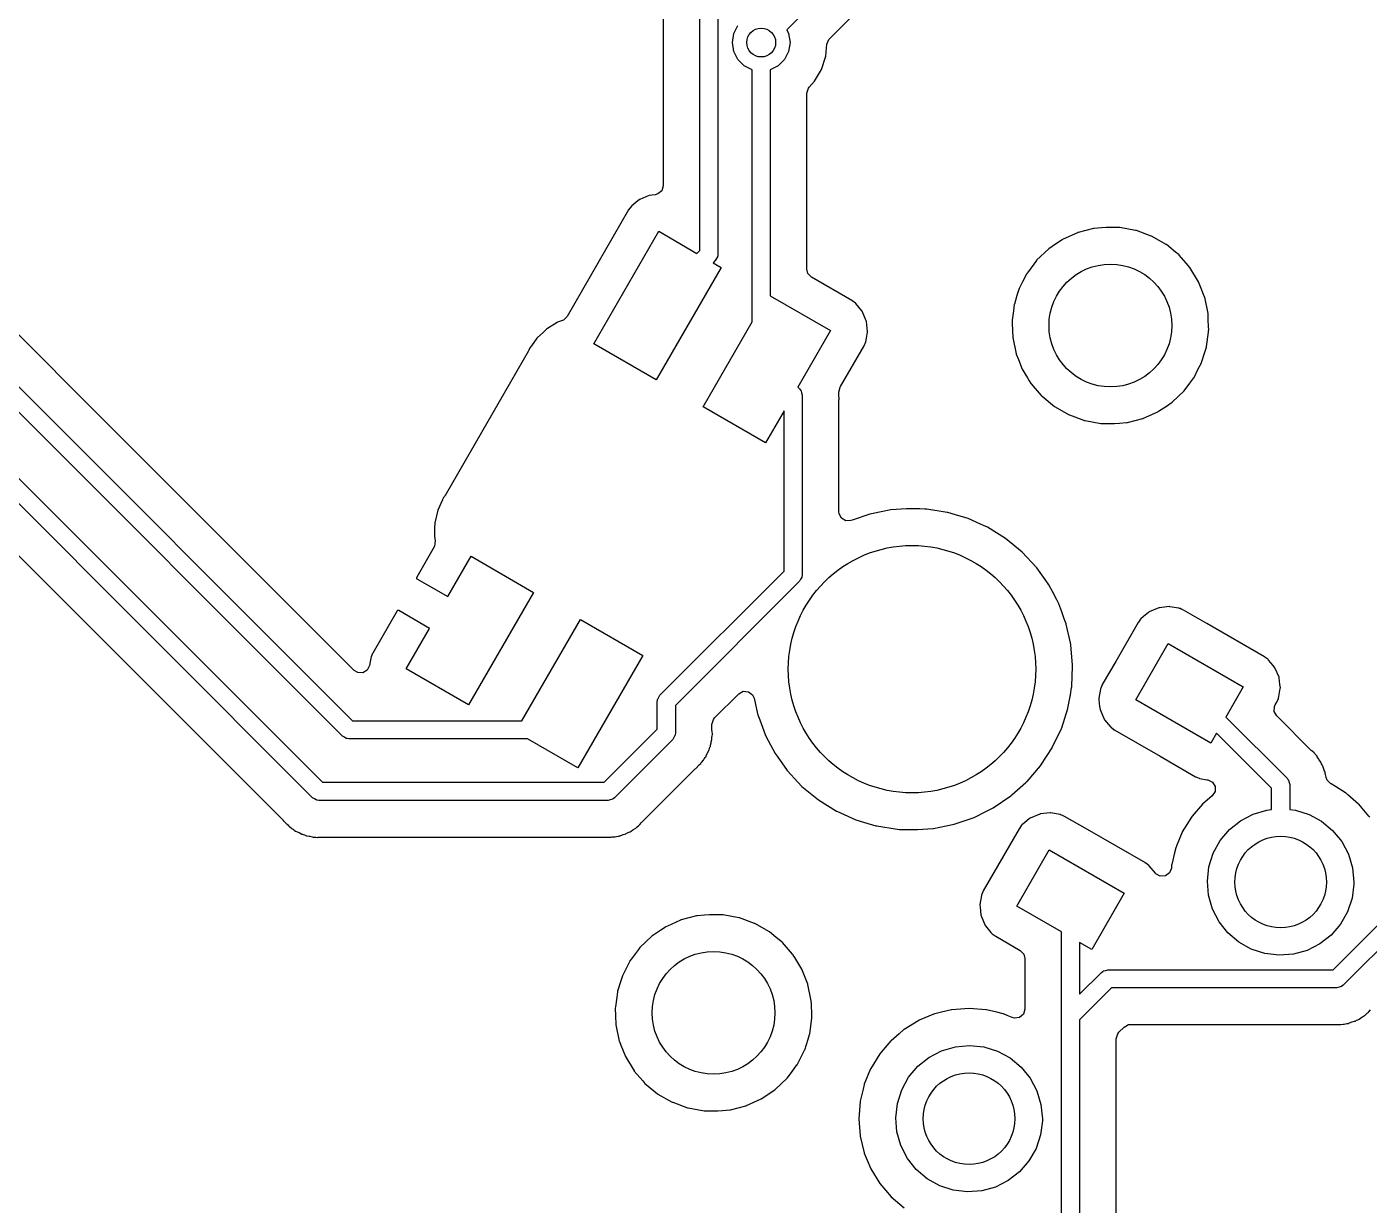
# Model space of a CAD drawing. Extents: x 189 to 319, y -167 to -61.
# Drawn here: x 253.98 to 272.59, y -115.81 to -99.48 of the extents above; entities that cross this region are included whole.
import ezdxf

# ---------------------------------------------------------------- set-up
doc = ezdxf.new("R2010")
doc.units = 0
doc.layers.add('BLACK', color=7, linetype='CONTINUOUS')

msp = doc.modelspace()

# ---------------------------------------------------------------- linework, layer by layer
at = {"layer": 'BLACK', "linetype": 'CONTINUOUS'}
for p, q in [((272.454, -91.5781), (264.513, -99.5184)), ((265.107, -99.6438), (270.292, -94.4589)), ((262.802, -99.0869), (262.802, -101.68)), ((263.31, -102.575), (263.31, -99.0511)), ((263.56, -99.1029), (263.56, -102.627)), ((263.78, -99.5714), (263.836, -99.4599)), ((264.513, -99.5184), (264.54, -99.5714)), ((263.76, -99.695), (263.78, -99.5714)), ((263.78, -99.8186), (263.76, -99.695)), ((264.54, -99.5714), (264.56, -99.695)), ((264.56, -99.695), (264.54, -99.8186)), ((265.059, -99.8304), (265.071, -99.7197)), ((265.071, -99.7197), (265.098, -99.654)), ((265.098, -99.654), (265.107, -99.6438)), ((263.836, -99.9301), (263.78, -99.8186)), ((264.54, -99.8186), (264.484, -99.9301)), ((264.995, -100.067), (265.054, -99.8849)), ((265.054, -99.8849), (265.059, -99.8304)), ((263.925, -100.019), (263.836, -99.9301)), ((264.035, -100.075), (263.925, -100.019)), ((264.035, -103.566), (264.035, -100.075)), ((264.395, -100.019), (264.285, -100.075)), ((264.285, -100.075), (264.285, -103.204)), ((264.484, -99.9301), (264.395, -100.019)), ((264.899, -100.232), (264.995, -100.067)), ((264.826, -100.313), (264.899, -100.232)), ((264.793, -100.398), (264.814, -100.329)), ((264.793, -102.838), (264.793, -100.398)), ((264.814, -100.329), (264.826, -100.313)), ((255.184, -105.063), (251.716, -101.595)), ((262.782, -101.748), (262.728, -101.794)), ((262.802, -101.68), (262.782, -101.748)), ((251.3, -101.899), (258.497, -109.095)), ((262.422, -101.914), (262.366, -101.96)), ((262.472, -101.872), (262.422, -101.914)), ((262.48, -101.869), (262.472, -101.872)), ((262.56, -101.835), (262.48, -101.869)), ((262.48, -101.869), (262.48, -101.869)), ((262.606, -101.815), (262.56, -101.835)), ((262.645, -101.811), (262.606, -101.815)), ((262.691, -101.805), (262.645, -101.811)), ((262.728, -101.794), (262.691, -101.805)), ((258.357, -109.308), (251.16, -102.112)), ((262.323, -102.015), (261.47, -103.492)), ((262.36, -101.965), (262.323, -102.015)), ((262.366, -101.96), (262.36, -101.965)), ((262.366, -101.96), (262.366, -101.96)), ((261.839, -103.87), (262.739, -102.311)), ((262.739, -102.311), (263.269, -102.617)), ((268.765, -102.273), (268.552, -102.329)), ((268.77, -102.272), (268.765, -102.273)), ((268.765, -102.273), (268.765, -102.273)), ((268.775, -102.272), (268.77, -102.272)), ((268.875, -102.263), (268.775, -102.272)), ((268.775, -102.272), (268.775, -102.272)), ((268.942, -102.257), (268.875, -102.263)), ((269.104, -102.257), (268.942, -102.257)), ((269.106, -102.258), (269.104, -102.257)), ((269.111, -102.258), (269.106, -102.258)), ((269.106, -102.258), (269.106, -102.258)), ((269.128, -102.259), (269.111, -102.258)), ((269.132, -102.259), (269.128, -102.259)), ((269.35, -102.299), (269.132, -102.259)), ((269.132, -102.259), (269.132, -102.259)), ((269.355, -102.3), (269.35, -102.299)), ((269.35, -102.299), (269.35, -102.299)), ((269.36, -102.301), (269.355, -102.3)), ((269.567, -102.377), (269.36, -102.301)), ((269.36, -102.301), (269.36, -102.301)), ((268.24, -102.49), (268.145, -102.554)), ((268.332, -102.428), (268.24, -102.49)), ((268.336, -102.425), (268.332, -102.428)), ((268.332, -102.428), (268.332, -102.428)), ((268.345, -102.421), (268.336, -102.425)), ((268.542, -102.332), (268.345, -102.421)), ((268.547, -102.33), (268.542, -102.332)), ((268.542, -102.332), (268.542, -102.332)), ((268.552, -102.329), (268.547, -102.33)), ((268.552, -102.329), (268.552, -102.329)), ((269.572, -102.378), (269.567, -102.377)), ((269.567, -102.377), (269.567, -102.377)), ((269.773, -102.492), (269.572, -102.378)), ((269.777, -102.496), (269.773, -102.492)), ((269.902, -102.599), (269.777, -102.496)), ((269.777, -102.496), (269.777, -102.496)), ((263.269, -102.617), (263.31, -102.575)), ((263.539, -102.689), (263.524, -102.716)), ((263.555, -102.663), (263.539, -102.689)), ((263.556, -102.656), (263.555, -102.663)), ((263.558, -102.654), (263.556, -102.656)), ((263.56, -102.627), (263.557, -102.649)), ((263.557, -102.649), (263.558, -102.654)), ((268.145, -102.554), (267.978, -102.713)), ((269.951, -102.639), (269.902, -102.599)), ((269.955, -102.643), (269.951, -102.639)), ((270.048, -102.751), (269.955, -102.643)), ((269.955, -102.643), (269.955, -102.643)), ((250.913, -102.782), (258.08, -109.948)), ((263.605, -102.811), (262.705, -104.37)), ((263.524, -102.716), (263.493, -102.747)), ((263.493, -102.747), (263.605, -102.811)), ((264.808, -102.895), (264.793, -102.838)), ((267.863, -102.867), (267.84, -102.898)), ((267.975, -102.717), (267.863, -102.867)), ((267.978, -102.713), (267.975, -102.717)), ((270.102, -102.813), (270.048, -102.751)), ((270.222, -103.01), (270.102, -102.813)), ((257.94, -110.161), (250.773, -102.995)), ((264.856, -102.947), (264.808, -102.895)), ((265.416, -103.27), (264.856, -102.947)), ((267.783, -103.01), (267.736, -103.104)), ((267.838, -102.903), (267.783, -103.01)), ((267.84, -102.898), (267.838, -102.903)), ((270.259, -103.104), (270.222, -103.01)), ((264.285, -103.204), (265.12, -103.686)), ((267.705, -103.202), (267.669, -103.319)), ((267.736, -103.104), (267.705, -103.202)), ((270.301, -103.209), (270.259, -103.104)), ((270.307, -103.225), (270.301, -103.209)), ((270.354, -103.451), (270.307, -103.225)), ((265.467, -103.307), (265.416, -103.27)), ((265.472, -103.313), (265.467, -103.307)), ((265.554, -103.413), (265.472, -103.313)), ((265.472, -103.313), (265.472, -103.313)), ((265.559, -103.42), (265.554, -103.413)), ((265.554, -103.413), (265.554, -103.413)), ((265.616, -103.553), (265.559, -103.42)), ((267.656, -103.413), (267.638, -103.545)), ((267.668, -103.324), (267.656, -103.413)), ((267.669, -103.319), (267.668, -103.324)), ((267.669, -103.319), (267.669, -103.319)), ((250.6, -103.54), (257.524, -110.465)), ((261.332, -103.576), (261.199, -103.658)), ((261.337, -103.572), (261.332, -103.576)), ((261.332, -103.576), (261.332, -103.576)), ((261.406, -103.547), (261.337, -103.572)), ((261.419, -103.541), (261.406, -103.547)), ((261.47, -103.492), (261.419, -103.541)), ((263.354, -104.745), (264.035, -103.566)), ((265.617, -103.553), (265.616, -103.553)), ((265.618, -103.562), (265.617, -103.553)), ((265.629, -103.653), (265.618, -103.562)), ((265.618, -103.562), (265.618, -103.562)), ((267.638, -103.545), (267.637, -103.553)), ((267.637, -103.553), (267.637, -103.558)), ((267.637, -103.558), (267.639, -103.589)), ((267.637, -103.558), (267.637, -103.558)), ((267.639, -103.589), (267.646, -103.783)), ((270.357, -103.537), (270.354, -103.451)), ((270.361, -103.63), (270.357, -103.537)), ((261.051, -103.794), (260.976, -103.898)), ((261.054, -103.789), (261.051, -103.794)), ((261.051, -103.794), (261.051, -103.794)), ((261.142, -103.707), (261.054, -103.789)), ((261.18, -103.671), (261.142, -103.707)), ((261.181, -103.671), (261.18, -103.671)), ((261.185, -103.667), (261.181, -103.671)), ((261.199, -103.658), (261.185, -103.667)), ((265.12, -103.686), (264.668, -104.47)), ((265.61, -103.842), (265.618, -103.794)), ((265.618, -103.794), (265.633, -103.707)), ((265.634, -103.698), (265.629, -103.653)), ((265.633, -103.707), (265.634, -103.698)), ((265.633, -103.707), (265.633, -103.707)), ((267.646, -103.783), (267.693, -104.009)), ((270.332, -103.91), (270.359, -103.707)), ((270.359, -103.707), (270.362, -103.686)), ((270.363, -103.681), (270.361, -103.63)), ((270.362, -103.686), (270.363, -103.681)), ((270.362, -103.686), (270.362, -103.686)), ((260.931, -103.976), (259.792, -105.95)), ((260.939, -103.96), (260.931, -103.976)), ((260.95, -103.934), (260.939, -103.96)), ((260.956, -103.923), (260.95, -103.934)), ((260.959, -103.92), (260.956, -103.923)), ((260.971, -103.905), (260.959, -103.92)), ((260.976, -103.898), (260.971, -103.905)), ((262.705, -104.37), (261.839, -103.87)), ((265.259, -104.463), (265.585, -103.899)), ((265.585, -103.899), (265.61, -103.842)), ((270.264, -104.13), (270.309, -103.984)), ((270.309, -103.984), (270.331, -103.915)), ((270.331, -103.915), (270.332, -103.91)), ((270.331, -103.915), (270.331, -103.915)), ((267.693, -104.009), (267.695, -104.014)), ((267.695, -104.014), (267.695, -104.014)), ((267.695, -104.014), (267.724, -104.087)), ((267.724, -104.087), (267.778, -104.223)), ((270.214, -104.228), (270.262, -104.135)), ((270.262, -104.135), (270.264, -104.13)), ((270.262, -104.135), (270.262, -104.135)), ((267.778, -104.223), (267.849, -104.34)), ((267.849, -104.34), (267.875, -104.383)), ((270.1, -104.416), (270.156, -104.34)), ((270.156, -104.34), (270.16, -104.336)), ((270.156, -104.34), (270.156, -104.34)), ((270.16, -104.336), (270.214, -104.228)), ((264.668, -104.47), (264.692, -104.493)), ((264.692, -104.493), (264.705, -104.511)), ((264.705, -104.511), (264.709, -104.514)), ((264.709, -104.514), (264.709, -104.517)), ((264.709, -104.517), (264.713, -104.522)), ((264.713, -104.522), (264.72, -104.552)), ((264.72, -104.552), (264.728, -104.582)), ((265.237, -104.542), (265.253, -104.473)), ((265.237, -104.57), (265.237, -104.542)), ((265.237, -104.542), (265.237, -104.542)), ((265.253, -104.473), (265.259, -104.463)), ((267.875, -104.383), (267.898, -104.421)), ((267.898, -104.421), (267.901, -104.425)), ((267.901, -104.425), (268.042, -104.587)), ((269.855, -104.68), (270.022, -104.521)), ((270.022, -104.521), (270.1, -104.416)), ((264.22, -105.245), (263.354, -104.745)), ((264.728, -104.582), (264.728, -107.072)), ((265.237, -104.574), (265.237, -104.57)), ((265.239, -104.642), (265.237, -104.574)), ((265.237, -104.661), (265.238, -104.649)), ((265.237, -106.201), (265.237, -104.661)), ((265.238, -104.649), (265.239, -104.642)), ((268.042, -104.587), (268.049, -104.595)), ((268.049, -104.595), (268.053, -104.598)), ((268.053, -104.598), (268.223, -104.738)), ((268.223, -104.738), (268.223, -104.738)), ((268.223, -104.738), (268.227, -104.741)), ((268.227, -104.741), (268.428, -104.855)), ((269.668, -104.806), (269.776, -104.733)), ((269.776, -104.733), (269.855, -104.68)), ((264.478, -104.798), (264.22, -105.245)), ((264.478, -107.02), (264.478, -104.798)), ((268.428, -104.855), (268.433, -104.857)), ((268.433, -104.857), (268.433, -104.857)), ((268.433, -104.857), (268.64, -104.932)), ((268.64, -104.932), (268.64, -104.932)), ((268.64, -104.932), (268.645, -104.934)), ((269.235, -104.96), (269.448, -104.905)), ((269.448, -104.905), (269.453, -104.904)), ((269.448, -104.905), (269.448, -104.905)), ((269.453, -104.904), (269.458, -104.902)), ((269.458, -104.902), (269.659, -104.811)), ((269.458, -104.902), (269.458, -104.902)), ((269.659, -104.811), (269.664, -104.809)), ((269.664, -104.809), (269.668, -104.806)), ((269.668, -104.806), (269.668, -104.806)), ((258.518, -108.397), (255.184, -105.063)), ((268.645, -104.934), (268.65, -104.935)), ((268.65, -104.935), (268.65, -104.935)), ((268.65, -104.935), (268.868, -104.974)), ((268.868, -104.974), (268.868, -104.974)), ((268.868, -104.974), (268.872, -104.975)), ((268.872, -104.975), (268.889, -104.976)), ((268.889, -104.976), (268.894, -104.976)), ((268.894, -104.976), (268.894, -104.976)), ((268.894, -104.976), (268.896, -104.976)), ((268.896, -104.976), (269.058, -104.976)), ((269.058, -104.976), (269.125, -104.971)), ((269.125, -104.971), (269.225, -104.962)), ((269.225, -104.962), (269.225, -104.962)), ((269.225, -104.962), (269.23, -104.962)), ((269.23, -104.962), (269.235, -104.96)), ((269.235, -104.96), (269.235, -104.96)), ((272.088, -112.546), (279.275, -105.358)), ((279.488, -105.498), (272.228, -112.759)), ((259.741, -106.033), (259.676, -106.176)), ((259.744, -106.027), (259.741, -106.033)), ((259.748, -106.017), (259.744, -106.027)), ((259.75, -106.013), (259.748, -106.017)), ((259.756, -106.002), (259.75, -106.013)), ((259.769, -105.986), (259.756, -106.002)), ((259.781, -105.969), (259.769, -105.986)), ((259.792, -105.95), (259.781, -105.969)), ((259.676, -106.176), (259.636, -106.35)), ((265.239, -106.225), (265.237, -106.201)), ((265.272, -106.288), (265.239, -106.225)), ((265.666, -106.23), (265.42, -106.315)), ((265.869, -106.189), (265.666, -106.23)), ((265.951, -106.172), (265.869, -106.189)), ((265.955, -106.172), (265.951, -106.172)), ((265.951, -106.172), (265.951, -106.172)), ((266.175, -106.157), (265.955, -106.172)), ((266.36, -106.157), (266.175, -106.157)), ((266.361, -106.157), (266.36, -106.157)), ((266.427, -106.16), (266.361, -106.157)), ((266.361, -106.157), (266.361, -106.157)), ((266.452, -106.161), (266.427, -106.16)), ((266.455, -106.162), (266.452, -106.161)), ((266.739, -106.207), (266.455, -106.162)), ((266.455, -106.162), (266.455, -106.162)), ((266.744, -106.207), (266.739, -106.207)), ((266.739, -106.207), (266.739, -106.207)), ((266.748, -106.209), (266.744, -106.207)), ((266.854, -106.24), (266.748, -106.209)), ((266.748, -106.209), (266.748, -106.209)), ((259.634, -106.419), (259.63, -106.521)), ((259.636, -106.35), (259.634, -106.419)), ((265.333, -106.323), (265.272, -106.288)), ((265.404, -106.32), (265.333, -106.323)), ((265.42, -106.315), (265.404, -106.32)), ((267.027, -106.292), (266.854, -106.24)), ((267.198, -106.369), (267.027, -106.292)), ((267.241, -106.388), (267.198, -106.369)), ((267.296, -106.413), (267.241, -106.388)), ((267.547, -106.568), (267.296, -106.413)), ((259.63, -106.521), (259.63, -106.529)), ((259.63, -106.529), (259.631, -106.535)), ((259.631, -106.535), (259.631, -106.535)), ((259.631, -106.535), (259.642, -106.602)), ((259.642, -106.602), (259.633, -106.673)), ((267.775, -106.756), (267.547, -106.568)), ((259.627, -106.686), (259.385, -107.105)), ((259.633, -106.673), (259.627, -106.686)), ((267.778, -106.759), (267.775, -106.756)), ((267.974, -106.969), (267.778, -106.759)), ((259.816, -107.374), (260.139, -106.815)), ((260.139, -106.815), (261.005, -107.315)), ((267.977, -106.972), (267.974, -106.969)), ((267.974, -106.969), (267.974, -106.969)), ((267.979, -106.975), (267.977, -106.972)), ((268.095, -107.139), (267.979, -106.975)), ((267.979, -106.975), (267.979, -106.975)), ((259.385, -107.105), (259.381, -107.12)), ((259.381, -107.12), (259.382, -107.122)), ((259.382, -107.122), (259.388, -107.127)), ((259.388, -107.127), (259.816, -107.374)), ((262.757, -108.742), (264.478, -107.02)), ((264.692, -107.161), (262.97, -108.882)), ((264.707, -107.134), (264.692, -107.161)), ((264.723, -107.108), (264.707, -107.134)), ((264.724, -107.101), (264.723, -107.108)), ((264.726, -107.099), (264.724, -107.101)), ((264.728, -107.072), (264.725, -107.094)), ((264.725, -107.094), (264.726, -107.099)), ((268.148, -107.213), (268.095, -107.139)), ((261.005, -107.315), (260.105, -108.874)), ((268.196, -107.305), (268.148, -107.213)), ((268.258, -107.421), (268.196, -107.305)), ((268.285, -107.474), (268.258, -107.421)), ((268.326, -107.585), (268.285, -107.474)), ((269.67, -107.53), (269.536, -107.587)), ((269.679, -107.529), (269.67, -107.53)), ((269.781, -107.517), (269.679, -107.529)), ((269.679, -107.529), (269.679, -107.529)), ((269.814, -107.513), (269.781, -107.517)), ((269.823, -107.514), (269.814, -107.513)), ((269.95, -107.535), (269.823, -107.514)), ((269.823, -107.514), (269.823, -107.514)), ((269.958, -107.537), (269.95, -107.535)), ((269.95, -107.535), (269.95, -107.535)), ((259.115, -107.572), (258.777, -108.158)), ((259.12, -107.566), (259.115, -107.572)), ((259.122, -107.565), (259.12, -107.566)), ((259.138, -107.569), (259.122, -107.565)), ((259.562, -107.814), (259.138, -107.569)), ((260.843, -109.095), (261.654, -107.69)), ((261.654, -107.69), (262.52, -108.19)), ((268.361, -107.68), (268.326, -107.585)), ((268.387, -107.751), (268.361, -107.68)), ((269.419, -107.686), (269.388, -107.728)), ((269.423, -107.68), (269.419, -107.686)), ((269.419, -107.686), (269.419, -107.686)), ((269.46, -107.65), (269.423, -107.68)), ((269.529, -107.593), (269.46, -107.65)), ((269.536, -107.587), (269.529, -107.593)), ((269.529, -107.593), (269.529, -107.593)), ((269.965, -107.54), (269.958, -107.537)), ((269.99, -107.551), (269.965, -107.54)), ((269.965, -107.54), (269.965, -107.54)), ((270.015, -107.562), (269.99, -107.551)), ((270.336, -107.747), (270.015, -107.562)), ((259.239, -108.374), (259.562, -107.814)), ((268.388, -107.755), (268.387, -107.751)), ((268.446, -108.014), (268.388, -107.755)), ((268.388, -107.755), (268.388, -107.755)), ((269.385, -107.733), (269.074, -108.272)), ((269.386, -107.731), (269.385, -107.733)), ((269.385, -107.733), (269.385, -107.733)), ((269.388, -107.728), (269.386, -107.731)), ((269.388, -107.728), (269.388, -107.728)), ((271.135, -108.208), (270.336, -107.747)), ((268.452, -108.039), (268.446, -108.014)), ((268.452, -108.043), (268.452, -108.039)), ((268.477, -108.323), (268.452, -108.043)), ((269.353, -108.806), (269.803, -108.026)), ((269.803, -108.026), (270.842, -108.626)), ((258.748, -108.226), (258.731, -108.329)), ((258.753, -108.211), (258.748, -108.226)), ((258.774, -108.164), (258.753, -108.211)), ((258.777, -108.158), (258.774, -108.164)), ((262.52, -108.19), (261.62, -109.749)), ((269.074, -108.272), (268.888, -108.593)), ((271.138, -108.21), (271.135, -108.208)), ((271.135, -108.208), (271.135, -108.208)), ((271.141, -108.212), (271.138, -108.21)), ((271.182, -108.242), (271.141, -108.212)), ((271.141, -108.212), (271.141, -108.212)), ((271.188, -108.247), (271.182, -108.242)), ((271.182, -108.242), (271.182, -108.242)), ((271.193, -108.253), (271.188, -108.247)), ((271.256, -108.329), (271.193, -108.253)), ((271.193, -108.253), (271.193, -108.253)), ((258.569, -108.428), (258.518, -108.397)), ((258.64, -108.43), (258.569, -108.428)), ((258.7, -108.393), (258.64, -108.43)), ((258.731, -108.329), (258.7, -108.393)), ((260.105, -108.874), (259.239, -108.374)), ((268.464, -108.619), (268.477, -108.338)), ((268.477, -108.333), (268.477, -108.323)), ((268.477, -108.338), (268.477, -108.333)), ((268.477, -108.338), (268.477, -108.338)), ((271.281, -108.36), (271.256, -108.329)), ((271.338, -108.493), (271.281, -108.36)), ((268.445, -108.735), (268.463, -108.632)), ((268.463, -108.632), (268.464, -108.628)), ((268.463, -108.632), (268.463, -108.632)), ((268.464, -108.628), (268.464, -108.619)), ((268.863, -108.651), (268.862, -108.658)), ((268.866, -108.643), (268.863, -108.651)), ((268.887, -108.596), (268.866, -108.643)), ((268.866, -108.643), (268.866, -108.643)), ((268.888, -108.593), (268.887, -108.596)), ((270.842, -108.626), (270.601, -109.043)), ((271.336, -108.758), (271.354, -108.647)), ((271.339, -108.502), (271.338, -108.493)), ((271.35, -108.593), (271.339, -108.502)), ((271.339, -108.502), (271.339, -108.502)), ((271.356, -108.638), (271.35, -108.593)), ((271.354, -108.647), (271.356, -108.638)), ((271.354, -108.647), (271.354, -108.647)), ((262.72, -108.831), (262.723, -108.809)), ((262.72, -109.213), (262.72, -108.831)), ((262.723, -108.804), (262.724, -108.802)), ((262.723, -108.809), (262.723, -108.804)), ((262.724, -108.802), (262.725, -108.795)), ((262.725, -108.795), (262.742, -108.769)), ((262.742, -108.769), (262.757, -108.742)), ((263.515, -109.056), (263.85, -108.721)), ((263.85, -108.721), (263.912, -108.687)), ((263.912, -108.687), (263.983, -108.693)), ((263.983, -108.693), (264.04, -108.735)), ((264.04, -108.735), (264.062, -108.783)), ((264.062, -108.783), (264.11, -108.998)), ((268.412, -108.919), (268.445, -108.735)), ((268.841, -108.783), (268.839, -108.794)), ((268.839, -108.794), (268.84, -108.803)), ((268.84, -108.803), (268.851, -108.895)), ((268.862, -108.658), (268.841, -108.783)), ((268.862, -108.658), (268.862, -108.658)), ((270.392, -109.406), (269.353, -108.806)), ((271.285, -108.876), (271.306, -108.839)), ((271.306, -108.839), (271.321, -108.806)), ((271.321, -108.806), (271.328, -108.789)), ((271.328, -108.789), (271.332, -108.782)), ((271.328, -108.789), (271.328, -108.789)), ((271.332, -108.782), (271.336, -108.758)), ((262.97, -108.882), (262.97, -109.265)), ((264.11, -108.998), (264.113, -109.009)), ((264.113, -109.009), (264.114, -109.013)), ((264.114, -109.013), (264.114, -109.013)), ((264.114, -109.013), (264.139, -109.08)), ((268.325, -109.191), (268.411, -108.923)), ((268.411, -108.923), (268.412, -108.919)), ((268.411, -108.923), (268.411, -108.923)), ((268.851, -108.895), (268.857, -108.939)), ((268.857, -108.939), (268.914, -109.073)), ((271.271, -108.966), (271.276, -108.895)), ((271.305, -109.028), (271.271, -108.966)), ((271.276, -108.895), (271.285, -108.876)), ((258.497, -109.095), (260.843, -109.095)), ((263.478, -109.145), (263.498, -109.077)), ((263.478, -109.229), (263.478, -109.145)), ((263.498, -109.077), (263.515, -109.056)), ((264.139, -109.08), (264.215, -109.286)), ((268.195, -109.467), (268.322, -109.2)), ((268.322, -109.2), (268.325, -109.191)), ((268.914, -109.073), (268.92, -109.08)), ((268.92, -109.08), (268.92, -109.08)), ((268.92, -109.08), (268.973, -109.145)), ((268.973, -109.145), (269.006, -109.185)), ((269.006, -109.185), (269.013, -109.19)), ((269.013, -109.19), (269.013, -109.19)), ((269.013, -109.19), (269.054, -109.22)), ((270.601, -109.043), (271.448, -109.89)), ((271.782, -109.505), (271.305, -109.028)), ((258.384, -109.323), (258.357, -109.308)), ((258.409, -109.34), (258.384, -109.323)), ((258.416, -109.341), (258.409, -109.34)), ((258.418, -109.342), (258.416, -109.341)), ((258.423, -109.342), (258.418, -109.342)), ((258.445, -109.345), (258.423, -109.342)), ((260.921, -109.345), (258.445, -109.345)), ((261.62, -109.749), (260.921, -109.345)), ((261.985, -109.948), (262.72, -109.213)), ((262.933, -109.353), (262.125, -110.161)), ((262.948, -109.326), (262.933, -109.353)), ((262.965, -109.301), (262.948, -109.326)), ((262.966, -109.294), (262.965, -109.301)), ((262.967, -109.292), (262.966, -109.294)), ((262.97, -109.265), (262.967, -109.287)), ((262.967, -109.287), (262.967, -109.292)), ((263.465, -109.399), (263.467, -109.388)), ((263.467, -109.388), (263.477, -109.353)), ((263.477, -109.353), (263.478, -109.345)), ((263.477, -109.353), (263.477, -109.353)), ((263.479, -109.241), (263.478, -109.229)), ((263.478, -109.325), (263.48, -109.305)), ((263.478, -109.345), (263.478, -109.325)), ((263.483, -109.285), (263.479, -109.241)), ((263.48, -109.304), (263.483, -109.285)), ((263.48, -109.305), (263.48, -109.304)), ((264.215, -109.286), (264.217, -109.29)), ((264.217, -109.29), (264.217, -109.29)), ((264.217, -109.29), (264.257, -109.367)), ((264.257, -109.367), (264.352, -109.547)), ((269.054, -109.22), (269.054, -109.22)), ((269.054, -109.22), (269.057, -109.222)), ((269.057, -109.222), (269.06, -109.224)), ((269.06, -109.224), (269.06, -109.224)), ((269.06, -109.224), (269.689, -109.587)), ((270.472, -109.267), (270.392, -109.406)), ((271.235, -110.03), (270.472, -109.267)), ((263.395, -109.59), (263.398, -109.583)), ((263.398, -109.583), (263.412, -109.549)), ((263.398, -109.583), (263.398, -109.583)), ((263.412, -109.549), (263.417, -109.539)), ((263.417, -109.539), (263.439, -109.5)), ((263.439, -109.5), (263.444, -109.48)), ((263.444, -109.48), (263.45, -109.462)), ((263.45, -109.462), (263.455, -109.45)), ((263.455, -109.45), (263.458, -109.443)), ((263.455, -109.45), (263.455, -109.45)), ((263.458, -109.443), (263.459, -109.435)), ((263.459, -109.435), (263.465, -109.399)), ((263.459, -109.435), (263.459, -109.435)), ((264.352, -109.547), (264.379, -109.585)), ((268.036, -109.711), (268.193, -109.47)), ((268.193, -109.47), (268.195, -109.467)), ((268.193, -109.47), (268.193, -109.47)), ((271.791, -109.513), (271.782, -109.505)), ((271.825, -109.541), (271.791, -109.513)), ((271.832, -109.551), (271.825, -109.541)), ((271.837, -109.558), (271.832, -109.551)), ((271.85, -109.573), (271.837, -109.558)), ((271.864, -109.587), (271.85, -109.573)), ((262.51, -110.496), (263.237, -109.769)), ((263.237, -109.769), (263.246, -109.761)), ((263.246, -109.761), (263.252, -109.757)), ((263.252, -109.757), (263.299, -109.707)), ((263.299, -109.707), (263.301, -109.705)), ((263.301, -109.705), (263.321, -109.685)), ((263.321, -109.685), (263.324, -109.682)), ((263.324, -109.682), (263.331, -109.673)), ((263.331, -109.673), (263.332, -109.672)), ((263.332, -109.672), (263.362, -109.64)), ((263.362, -109.64), (263.365, -109.633)), ((263.365, -109.633), (263.371, -109.623)), ((263.365, -109.633), (263.365, -109.633)), ((263.371, -109.623), (263.382, -109.606)), ((263.382, -109.606), (263.383, -109.605)), ((263.383, -109.605), (263.395, -109.59)), ((264.379, -109.585), (264.521, -109.785)), ((267.845, -109.936), (268.031, -109.718)), ((268.031, -109.718), (268.034, -109.715)), ((268.031, -109.718), (268.031, -109.718)), ((268.034, -109.715), (268.036, -109.711)), ((268.036, -109.711), (268.036, -109.711)), ((269.689, -109.587), (270.179, -109.87)), ((271.868, -109.594), (271.864, -109.587)), ((271.887, -109.625), (271.868, -109.594)), ((271.893, -109.635), (271.887, -109.625)), ((271.919, -109.671), (271.893, -109.635)), ((271.922, -109.678), (271.919, -109.671)), ((271.927, -109.69), (271.922, -109.678)), ((271.922, -109.678), (271.922, -109.678)), ((271.935, -109.707), (271.927, -109.69)), ((271.942, -109.718), (271.935, -109.707)), ((271.946, -109.725), (271.942, -109.718)), ((271.942, -109.718), (271.942, -109.718)), ((271.953, -109.751), (271.946, -109.725)), ((271.958, -109.767), (271.953, -109.751)), ((271.962, -109.778), (271.958, -109.767)), ((258.08, -109.948), (261.985, -109.948)), ((264.521, -109.785), (264.521, -109.785)), ((264.521, -109.785), (264.523, -109.788)), ((264.523, -109.788), (264.526, -109.791)), ((264.526, -109.791), (264.526, -109.791)), ((264.526, -109.791), (264.669, -109.945)), ((264.669, -109.945), (264.725, -110.004)), ((267.636, -110.123), (267.827, -109.952)), ((267.827, -109.952), (267.842, -109.939)), ((267.842, -109.939), (267.845, -109.936)), ((270.179, -109.87), (270.183, -109.872)), ((270.183, -109.872), (270.229, -109.892)), ((270.229, -109.892), (270.229, -109.892)), ((270.229, -109.892), (270.237, -109.896)), ((270.237, -109.896), (270.342, -109.913)), ((270.342, -109.913), (270.351, -109.915)), ((270.351, -109.915), (270.415, -109.945)), ((270.415, -109.945), (270.452, -110.006)), ((271.448, -109.89), (271.461, -109.908)), ((271.461, -109.908), (271.465, -109.911)), ((271.465, -109.911), (271.466, -109.913)), ((271.466, -109.913), (271.469, -109.919)), ((271.469, -109.919), (271.476, -109.949)), ((271.476, -109.949), (271.485, -109.978)), ((271.975, -109.812), (271.962, -109.778)), ((271.978, -109.82), (271.975, -109.812)), ((271.979, -109.827), (271.978, -109.82)), ((271.981, -109.84), (271.979, -109.827)), ((271.985, -109.859), (271.981, -109.84)), ((271.99, -109.878), (271.985, -109.859)), ((271.99, -109.88), (271.99, -109.878)), ((272.005, -109.92), (271.99, -109.88)), ((272.054, -109.967), (272.005, -109.92)), ((264.725, -110.004), (264.953, -110.192)), ((267.377, -110.302), (267.622, -110.136)), ((267.622, -110.136), (267.636, -110.123)), ((270.412, -110.135), (270.278, -110.249)), ((270.45, -110.077), (270.412, -110.135)), ((270.452, -110.006), (270.45, -110.077)), ((271.235, -110.326), (271.235, -110.03)), ((271.485, -109.978), (271.485, -110.326)), ((272.058, -109.97), (272.054, -109.967)), ((272.054, -109.967), (272.054, -109.967)), ((272.12, -110.008), (272.058, -109.97)), ((272.058, -109.97), (272.058, -109.97)), ((272.258, -110.093), (272.12, -110.008)), ((272.262, -110.096), (272.258, -110.093)), ((272.293, -110.123), (272.262, -110.096)), ((272.262, -110.096), (272.262, -110.096)), ((272.441, -110.249), (272.293, -110.123)), ((257.967, -110.176), (257.94, -110.161)), ((257.993, -110.193), (257.967, -110.176)), ((257.999, -110.194), (257.993, -110.193)), ((258.001, -110.195), (257.999, -110.194)), ((258.006, -110.195), (258.001, -110.195)), ((258.028, -110.198), (258.006, -110.195)), ((262.037, -110.198), (258.028, -110.198)), ((262.066, -110.189), (262.037, -110.198)), ((262.097, -110.183), (262.066, -110.189)), ((262.102, -110.179), (262.097, -110.183)), ((262.104, -110.178), (262.102, -110.179)), ((262.107, -110.175), (262.104, -110.178)), ((262.125, -110.161), (262.107, -110.175)), ((264.953, -110.192), (265.204, -110.347)), ((267.283, -110.349), (267.374, -110.304)), ((267.374, -110.304), (267.377, -110.302)), ((267.374, -110.304), (267.374, -110.304)), ((270.275, -110.252), (270.135, -110.416)), ((270.278, -110.249), (270.275, -110.252)), ((271.169, -110.332), (271.235, -110.326)), ((271.485, -110.326), (271.564, -110.335)), ((272.444, -110.252), (272.441, -110.249)), ((272.584, -110.416), (272.444, -110.252)), ((257.524, -110.465), (257.532, -110.474)), ((257.532, -110.474), (257.536, -110.48)), ((257.536, -110.48), (257.542, -110.486)), ((257.542, -110.486), (257.586, -110.527)), ((262.479, -110.532), (262.502, -110.505)), ((262.502, -110.505), (262.51, -110.496)), ((265.204, -110.347), (265.208, -110.349)), ((265.208, -110.349), (265.208, -110.349)), ((265.208, -110.349), (265.26, -110.372)), ((265.26, -110.372), (265.473, -110.468)), ((265.473, -110.468), (265.58, -110.5)), ((265.58, -110.5), (265.749, -110.55)), ((266.834, -110.53), (267.113, -110.434)), ((267.113, -110.434), (267.283, -110.349)), ((267.809, -110.509), (267.773, -110.538)), ((267.879, -110.451), (267.809, -110.509)), ((267.886, -110.445), (267.879, -110.451)), ((267.879, -110.451), (267.879, -110.451)), ((268.02, -110.388), (267.886, -110.445)), ((268.029, -110.387), (268.02, -110.388)), ((268.12, -110.376), (268.029, -110.387)), ((268.029, -110.387), (268.029, -110.387)), ((268.164, -110.371), (268.12, -110.376)), ((268.173, -110.372), (268.164, -110.371)), ((268.3, -110.393), (268.173, -110.372)), ((268.173, -110.372), (268.173, -110.372)), ((268.308, -110.395), (268.3, -110.393)), ((268.3, -110.393), (268.3, -110.393)), ((268.315, -110.398), (268.308, -110.395)), ((268.346, -110.411), (268.315, -110.398)), ((268.315, -110.398), (268.315, -110.398)), ((268.365, -110.42), (268.346, -110.411)), ((268.682, -110.603), (268.365, -110.42)), ((270.122, -110.431), (269.997, -110.636)), ((270.135, -110.416), (270.122, -110.431)), ((270.649, -110.604), (270.803, -110.48)), ((270.803, -110.48), (270.979, -110.388)), ((270.979, -110.388), (271.169, -110.332)), ((271.564, -110.335), (271.753, -110.393)), ((271.753, -110.393), (271.928, -110.488)), ((271.928, -110.488), (272.08, -110.614)), ((272.597, -110.431), (272.584, -110.416)), ((257.586, -110.527), (257.589, -110.53)), ((257.589, -110.53), (257.608, -110.549)), ((257.608, -110.549), (257.612, -110.552)), ((257.612, -110.552), (257.621, -110.559)), ((257.621, -110.559), (257.653, -110.59)), ((257.653, -110.59), (257.66, -110.594)), ((257.66, -110.594), (257.671, -110.599)), ((257.671, -110.599), (257.687, -110.61)), ((257.687, -110.61), (257.703, -110.623)), ((257.703, -110.623), (257.744, -110.64)), ((257.744, -110.64), (257.754, -110.645)), ((257.754, -110.645), (257.793, -110.667)), ((257.793, -110.667), (257.801, -110.669)), ((257.801, -110.669), (257.801, -110.669)), ((257.801, -110.669), (257.813, -110.672)), ((257.813, -110.672), (257.831, -110.678)), ((257.831, -110.678), (257.85, -110.686)), ((257.85, -110.686), (257.858, -110.688)), ((257.858, -110.688), (257.858, -110.688)), ((257.858, -110.688), (257.894, -110.693)), ((257.894, -110.693), (257.905, -110.696)), ((257.905, -110.696), (257.937, -110.704)), ((262.137, -110.704), (262.156, -110.698)), ((262.156, -110.698), (262.176, -110.694)), ((262.176, -110.694), (262.188, -110.693)), ((262.188, -110.693), (262.196, -110.692)), ((262.188, -110.693), (262.188, -110.693)), ((262.196, -110.692), (262.203, -110.689)), ((262.203, -110.689), (262.237, -110.675)), ((262.203, -110.689), (262.203, -110.689)), ((262.237, -110.675), (262.248, -110.671)), ((262.248, -110.671), (262.283, -110.661)), ((262.283, -110.661), (262.29, -110.659)), ((262.283, -110.661), (262.283, -110.661)), ((262.29, -110.659), (262.297, -110.655)), ((262.297, -110.655), (262.308, -110.649)), ((262.297, -110.655), (262.297, -110.655)), ((262.308, -110.649), (262.326, -110.64)), ((262.326, -110.64), (262.345, -110.633)), ((262.345, -110.633), (262.357, -110.623)), ((262.357, -110.623), (262.38, -110.607)), ((262.38, -110.607), (262.39, -110.6)), ((262.39, -110.6), (262.421, -110.582)), ((262.421, -110.582), (262.428, -110.578)), ((262.421, -110.582), (262.421, -110.582)), ((262.428, -110.578), (262.443, -110.563)), ((262.443, -110.563), (262.458, -110.55)), ((262.458, -110.55), (262.459, -110.549)), ((262.459, -110.549), (262.474, -110.539)), ((262.474, -110.539), (262.479, -110.532)), ((262.479, -110.532), (262.479, -110.532)), ((265.749, -110.55), (265.756, -110.553)), ((265.756, -110.553), (265.761, -110.553)), ((265.761, -110.553), (265.761, -110.553)), ((265.761, -110.553), (266.045, -110.598)), ((266.045, -110.598), (266.045, -110.598)), ((266.045, -110.598), (266.048, -110.599)), ((266.048, -110.599), (266.073, -110.6)), ((266.073, -110.6), (266.139, -110.603)), ((266.139, -110.603), (266.139, -110.603)), ((266.139, -110.603), (266.14, -110.603)), ((266.14, -110.603), (266.325, -110.603)), ((266.325, -110.603), (266.545, -110.588)), ((266.545, -110.588), (266.549, -110.588)), ((266.549, -110.588), (266.722, -110.553)), ((266.549, -110.588), (266.549, -110.588)), ((266.722, -110.553), (266.834, -110.53)), ((267.735, -110.591), (267.517, -110.968)), ((267.736, -110.588), (267.735, -110.591)), ((267.735, -110.591), (267.735, -110.591)), ((267.738, -110.586), (267.736, -110.588)), ((267.769, -110.544), (267.738, -110.586)), ((267.738, -110.586), (267.738, -110.586)), ((267.773, -110.538), (267.769, -110.544)), ((267.769, -110.544), (267.769, -110.544)), ((269.485, -111.066), (268.682, -110.603)), ((269.995, -110.64), (269.921, -110.819)), ((269.997, -110.636), (269.995, -110.64)), ((269.995, -110.64), (269.995, -110.64)), ((270.521, -110.756), (270.649, -110.604)), ((272.08, -110.614), (272.206, -110.768)), ((257.937, -110.704), (257.948, -110.707)), ((257.948, -110.707), (257.968, -110.707)), ((257.968, -110.707), (257.988, -110.708)), ((257.988, -110.708), (258.008, -110.711)), ((258.008, -110.711), (258.016, -110.711)), ((258.016, -110.711), (258.021, -110.71)), ((258.021, -110.71), (258.052, -110.707)), ((258.052, -110.707), (258.064, -110.707)), ((258.064, -110.707), (261.958, -110.707)), ((261.958, -110.707), (261.969, -110.707)), ((261.969, -110.707), (261.977, -110.709)), ((261.977, -110.709), (261.985, -110.709)), ((261.985, -110.709), (262.045, -110.707)), ((261.985, -110.709), (261.985, -110.709)), ((262.045, -110.707), (262.049, -110.707)), ((262.049, -110.707), (262.077, -110.707)), ((262.077, -110.707), (262.081, -110.706)), ((262.081, -110.706), (262.093, -110.705)), ((262.081, -110.706), (262.081, -110.706)), ((262.093, -110.705), (262.125, -110.704)), ((262.125, -110.704), (262.129, -110.704)), ((262.129, -110.704), (262.137, -110.704)), ((267.703, -111.664), (268.153, -110.884)), ((268.153, -110.884), (269.192, -111.484)), ((269.905, -110.857), (269.889, -110.925)), ((269.921, -110.819), (269.905, -110.857)), ((270.426, -110.93), (270.521, -110.756)), ((272.206, -110.768), (272.299, -110.943)), ((267.517, -110.968), (267.238, -111.451)), ((269.488, -111.068), (269.485, -111.066)), ((269.485, -111.066), (269.485, -111.066)), ((269.491, -111.07), (269.488, -111.068)), ((269.532, -111.1), (269.491, -111.07)), ((269.491, -111.07), (269.491, -111.07)), ((269.889, -110.925), (269.85, -111.086)), ((270.366, -111.119), (270.426, -110.93)), ((272.299, -110.943), (272.356, -111.133)), ((269.538, -111.105), (269.532, -111.1)), ((269.532, -111.1), (269.532, -111.1)), ((269.623, -111.207), (269.538, -111.105)), ((269.63, -111.216), (269.623, -111.207)), ((269.692, -111.25), (269.63, -111.216)), ((269.763, -111.246), (269.692, -111.25)), ((269.82, -111.203), (269.763, -111.246)), ((269.846, -111.137), (269.82, -111.203)), ((269.849, -111.096), (269.846, -111.137)), ((269.85, -111.086), (269.849, -111.091)), ((269.849, -111.091), (269.849, -111.096)), ((269.85, -111.086), (269.85, -111.086)), ((270.344, -111.316), (270.366, -111.119)), ((272.356, -111.133), (272.376, -111.33)), ((270.36, -111.513), (270.344, -111.316)), ((272.375, -111.358), (272.35, -111.555)), ((272.376, -111.33), (272.375, -111.358)), ((267.212, -111.516), (267.191, -111.64)), ((267.213, -111.508), (267.212, -111.516)), ((267.212, -111.516), (267.212, -111.516)), ((267.216, -111.501), (267.213, -111.508)), ((267.237, -111.454), (267.216, -111.501)), ((267.216, -111.501), (267.216, -111.501)), ((267.238, -111.451), (267.237, -111.454)), ((269.192, -111.484), (268.742, -112.264)), ((270.415, -111.704), (270.36, -111.513)), ((272.35, -111.555), (272.288, -111.743)), ((263.265, -111.8), (263.052, -111.855)), ((263.27, -111.798), (263.265, -111.8)), ((263.265, -111.8), (263.265, -111.8)), ((263.275, -111.798), (263.27, -111.798)), ((263.375, -111.789), (263.275, -111.798)), ((263.275, -111.798), (263.275, -111.798)), ((263.442, -111.784), (263.375, -111.789)), ((263.604, -111.784), (263.442, -111.784)), ((263.606, -111.784), (263.604, -111.784)), ((263.611, -111.784), (263.606, -111.784)), ((263.606, -111.784), (263.606, -111.784)), ((263.628, -111.785), (263.611, -111.784)), ((263.632, -111.786), (263.628, -111.785)), ((263.85, -111.825), (263.632, -111.786)), ((263.632, -111.786), (263.632, -111.786)), ((267.191, -111.64), (267.189, -111.652)), ((267.189, -111.652), (267.193, -111.68)), ((267.193, -111.68), (267.205, -111.784)), ((267.205, -111.784), (267.207, -111.797)), ((267.207, -111.797), (267.264, -111.931)), ((268.322, -112.021), (267.703, -111.664)), ((270.506, -111.88), (270.415, -111.704)), ((272.288, -111.743), (272.19, -111.916)), ((262.769, -111.997), (262.645, -112.08)), ((262.832, -111.954), (262.769, -111.997)), ((262.836, -111.951), (262.832, -111.954)), ((262.832, -111.954), (262.832, -111.954)), ((262.86, -111.94), (262.836, -111.951)), ((263.042, -111.858), (262.86, -111.94)), ((263.047, -111.856), (263.042, -111.858)), ((263.042, -111.858), (263.042, -111.858)), ((263.052, -111.855), (263.047, -111.856)), ((263.052, -111.855), (263.052, -111.855)), ((263.855, -111.826), (263.85, -111.825)), ((263.85, -111.825), (263.85, -111.825)), ((263.86, -111.828), (263.855, -111.826)), ((264.067, -111.903), (263.86, -111.828)), ((263.86, -111.828), (263.86, -111.828)), ((264.072, -111.905), (264.067, -111.903)), ((264.067, -111.903), (264.067, -111.903)), ((264.273, -112.019), (264.072, -111.905)), ((267.264, -111.931), (267.27, -111.938)), ((267.27, -111.938), (267.27, -111.938)), ((267.27, -111.938), (267.344, -112.028)), ((270.629, -112.036), (270.506, -111.88)), ((272.19, -111.916), (272.06, -112.066)), ((262.645, -112.08), (262.478, -112.239)), ((264.277, -112.022), (264.273, -112.019)), ((264.368, -112.097), (264.277, -112.022)), ((264.277, -112.022), (264.277, -112.022)), ((264.451, -112.165), (264.368, -112.097)), ((264.455, -112.169), (264.451, -112.165)), ((264.595, -112.331), (264.455, -112.169)), ((264.455, -112.169), (264.455, -112.169)), ((267.344, -112.028), (267.356, -112.043)), ((267.356, -112.043), (267.363, -112.048)), ((267.363, -112.048), (267.363, -112.048)), ((267.363, -112.048), (267.404, -112.078)), ((267.404, -112.078), (267.404, -112.078)), ((267.404, -112.078), (267.407, -112.08)), ((267.407, -112.08), (267.41, -112.082)), ((267.41, -112.082), (267.41, -112.082)), ((267.41, -112.082), (267.751, -112.279)), ((268.322, -120.757), (268.322, -112.021)), ((268.742, -112.264), (268.572, -112.166)), ((268.572, -112.166), (268.572, -112.886)), ((270.78, -112.164), (270.629, -112.036)), ((270.953, -112.261), (270.78, -112.164)), ((271.904, -112.188), (271.727, -112.277)), ((272.06, -112.066), (271.904, -112.188)), ((262.459, -112.264), (262.362, -112.396)), ((262.478, -112.239), (262.459, -112.264)), ((264.602, -112.339), (264.595, -112.331)), ((264.605, -112.344), (264.602, -112.339)), ((264.626, -112.378), (264.605, -112.344)), ((264.605, -112.344), (264.605, -112.344)), ((267.751, -112.279), (267.8, -112.33)), ((267.8, -112.33), (267.814, -112.388)), ((271.141, -112.322), (270.953, -112.261)), ((271.338, -112.346), (271.141, -112.322)), ((271.536, -112.331), (271.338, -112.346)), ((271.727, -112.277), (271.536, -112.331)), ((262.283, -112.537), (262.236, -112.63)), ((262.338, -112.429), (262.283, -112.537)), ((262.34, -112.424), (262.338, -112.429)), ((262.362, -112.396), (262.34, -112.424)), ((264.722, -112.537), (264.626, -112.378)), ((264.758, -112.628), (264.722, -112.537)), ((267.814, -112.388), (267.814, -113.092)), ((268.905, -112.561), (268.935, -112.554)), ((268.935, -112.554), (268.964, -112.546)), ((268.964, -112.546), (272.088, -112.546)), ((262.214, -112.699), (262.169, -112.845)), ((262.236, -112.63), (262.214, -112.699)), ((264.805, -112.746), (264.758, -112.628)), ((264.807, -112.751), (264.805, -112.746)), ((268.572, -112.886), (268.876, -112.582)), ((268.876, -112.582), (268.894, -112.569)), ((268.894, -112.569), (268.897, -112.565)), ((268.897, -112.565), (268.9, -112.565)), ((268.9, -112.565), (268.905, -112.561)), ((262.157, -112.928), (262.139, -113.062)), ((262.168, -112.85), (262.157, -112.928)), ((262.169, -112.845), (262.168, -112.85)), ((262.169, -112.845), (262.169, -112.845)), ((264.854, -112.977), (264.807, -112.751)), ((269.016, -112.796), (268.572, -113.239)), ((272.139, -112.796), (269.016, -112.796)), ((272.169, -112.787), (272.139, -112.796)), ((272.199, -112.78), (272.169, -112.787)), ((272.204, -112.776), (272.199, -112.78)), ((272.207, -112.776), (272.204, -112.776)), ((272.21, -112.772), (272.207, -112.776)), ((272.228, -112.759), (272.21, -112.772)), ((262.139, -113.062), (262.137, -113.079)), ((262.137, -113.079), (262.137, -113.084)), ((262.137, -113.084), (262.141, -113.179)), ((262.137, -113.084), (262.137, -113.084)), ((264.856, -113.018), (264.854, -112.977)), ((264.862, -113.175), (264.856, -113.018)), ((266.797, -113.101), (266.658, -113.134)), ((266.802, -113.1), (266.797, -113.101)), ((266.797, -113.101), (266.797, -113.101)), ((267.041, -113.081), (266.802, -113.1)), ((267.28, -113.1), (267.041, -113.081)), ((267.285, -113.101), (267.28, -113.1)), ((267.424, -113.134), (267.285, -113.101)), ((267.285, -113.101), (267.285, -113.101)), ((267.814, -113.092), (267.794, -113.16)), ((272.577, -113.136), (272.605, -113.102)), ((262.141, -113.179), (262.146, -113.309)), ((264.847, -113.328), (264.862, -113.213)), ((264.863, -113.207), (264.862, -113.175)), ((264.862, -113.213), (264.863, -113.207)), ((264.862, -113.213), (264.862, -113.213)), ((266.347, -113.248), (266.142, -113.373)), ((266.351, -113.246), (266.347, -113.248)), ((266.564, -113.158), (266.351, -113.246)), ((266.351, -113.246), (266.351, -113.246)), ((266.568, -113.156), (266.564, -113.158)), ((266.564, -113.158), (266.564, -113.158)), ((266.658, -113.134), (266.568, -113.156)), ((267.513, -113.156), (267.424, -113.134)), ((267.518, -113.158), (267.513, -113.156)), ((267.57, -113.179), (267.518, -113.158)), ((267.518, -113.158), (267.518, -113.158)), ((267.64, -113.208), (267.57, -113.179)), ((267.67, -113.216), (267.64, -113.208)), ((267.74, -113.206), (267.67, -113.216)), ((267.794, -113.16), (267.74, -113.206)), ((268.572, -113.239), (268.572, -120.809)), ((269.252, -113.307), (269.279, -113.304)), ((269.279, -113.304), (272.061, -113.304)), ((272.061, -113.304), (272.072, -113.305)), ((272.087, -113.306), (272.147, -113.304)), ((272.147, -113.304), (272.151, -113.304)), ((272.151, -113.304), (272.179, -113.304)), ((272.179, -113.304), (272.183, -113.304)), ((272.183, -113.304), (272.195, -113.303)), ((272.183, -113.304), (272.183, -113.304)), ((272.195, -113.303), (272.227, -113.302)), ((272.227, -113.302), (272.231, -113.301)), ((272.231, -113.301), (272.239, -113.301)), ((272.239, -113.301), (272.259, -113.296)), ((272.259, -113.296), (272.278, -113.292)), ((272.278, -113.292), (272.29, -113.29)), ((272.29, -113.29), (272.298, -113.289)), ((272.29, -113.29), (272.29, -113.29)), ((272.298, -113.289), (272.306, -113.286)), ((272.306, -113.286), (272.339, -113.273)), ((272.306, -113.286), (272.306, -113.286)), ((272.339, -113.273), (272.351, -113.269)), ((272.351, -113.269), (272.385, -113.259)), ((272.385, -113.259), (272.393, -113.257)), ((272.385, -113.259), (272.385, -113.259)), ((272.393, -113.257), (272.4, -113.252)), ((272.4, -113.252), (272.411, -113.246)), ((272.4, -113.252), (272.4, -113.252)), ((272.411, -113.246), (272.428, -113.238)), ((272.428, -113.238), (272.447, -113.23)), ((272.447, -113.23), (272.483, -113.204)), ((272.483, -113.204), (272.493, -113.198)), ((272.493, -113.198), (272.524, -113.179)), ((272.524, -113.179), (272.531, -113.175)), ((272.524, -113.179), (272.524, -113.179)), ((272.531, -113.175), (272.545, -113.161)), ((272.545, -113.161), (272.56, -113.148)), ((272.56, -113.148), (272.57, -113.141)), ((272.57, -113.141), (272.577, -113.136)), ((262.146, -113.309), (262.193, -113.535)), ((264.81, -113.509), (264.831, -113.441)), ((264.831, -113.441), (264.832, -113.436)), ((264.831, -113.441), (264.831, -113.441)), ((264.832, -113.436), (264.847, -113.328)), ((266.07, -113.434), (265.96, -113.529)), ((266.138, -113.376), (266.07, -113.434)), ((266.142, -113.373), (266.138, -113.376)), ((266.138, -113.376), (266.138, -113.376)), ((269.081, -113.502), (269.101, -113.434)), ((269.101, -113.434), (269.118, -113.413)), ((269.118, -113.413), (269.19, -113.341)), ((269.19, -113.341), (269.252, -113.307)), ((272.072, -113.305), (272.079, -113.306)), ((272.079, -113.306), (272.087, -113.306)), ((272.087, -113.306), (272.087, -113.306)), ((262.193, -113.535), (262.195, -113.54)), ((262.195, -113.54), (262.195, -113.54)), ((262.195, -113.54), (262.216, -113.593)), ((262.216, -113.593), (262.278, -113.75)), ((264.714, -113.754), (264.762, -113.661)), ((264.762, -113.661), (264.764, -113.656)), ((264.762, -113.661), (264.762, -113.661)), ((264.764, -113.656), (264.81, -113.509)), ((265.873, -113.63), (265.804, -113.711)), ((265.956, -113.533), (265.873, -113.63)), ((265.96, -113.529), (265.956, -113.533)), ((266.485, -113.76), (266.66, -113.668)), ((266.66, -113.668), (266.851, -113.612)), ((266.851, -113.612), (267.048, -113.594)), ((267.048, -113.594), (267.245, -113.615)), ((267.245, -113.615), (267.435, -113.674)), ((267.435, -113.674), (267.609, -113.768)), ((269.081, -120.773), (269.081, -113.502)), ((262.278, -113.75), (262.398, -113.947)), ((264.656, -113.866), (264.66, -113.862)), ((264.66, -113.862), (264.714, -113.754)), ((265.804, -113.711), (265.678, -113.916)), ((266.33, -113.884), (266.485, -113.76)), ((267.609, -113.768), (267.762, -113.894)), ((262.398, -113.947), (262.401, -113.951)), ((262.401, -113.951), (262.519, -114.087)), ((264.355, -114.206), (264.522, -114.047)), ((264.522, -114.047), (264.58, -113.969)), ((264.58, -113.969), (264.656, -113.866)), ((264.656, -113.866), (264.656, -113.866)), ((265.676, -113.92), (265.588, -114.133)), ((265.678, -113.916), (265.676, -113.92)), ((265.676, -113.92), (265.676, -113.92)), ((266.107, -114.21), (266.203, -114.036)), ((266.203, -114.036), (266.33, -113.884)), ((267.762, -113.894), (267.887, -114.048)), ((267.887, -114.048), (267.98, -114.223)), ((262.519, -114.087), (262.549, -114.121)), ((262.549, -114.121), (262.57, -114.139)), ((262.57, -114.139), (262.723, -114.264)), ((264.168, -114.332), (264.341, -114.215)), ((264.341, -114.215), (264.355, -114.206)), ((265.571, -114.203), (265.532, -114.366)), ((265.587, -114.138), (265.571, -114.203)), ((265.588, -114.133), (265.587, -114.138)), ((266.047, -114.399), (266.107, -114.21)), ((267.98, -114.223), (268.038, -114.413)), ((262.723, -114.264), (262.723, -114.264)), ((262.723, -114.264), (262.727, -114.268)), ((262.727, -114.268), (262.928, -114.382)), ((262.928, -114.382), (262.933, -114.383)), ((262.933, -114.383), (262.933, -114.383)), ((262.933, -114.383), (263.14, -114.459)), ((263.958, -114.428), (264.159, -114.337)), ((264.159, -114.337), (264.164, -114.335)), ((264.164, -114.335), (264.168, -114.332)), ((264.168, -114.332), (264.168, -114.332)), ((265.531, -114.371), (265.512, -114.61)), ((265.532, -114.366), (265.531, -114.371)), ((265.532, -114.366), (265.532, -114.366)), ((266.025, -114.596), (266.047, -114.399)), ((268.038, -114.413), (268.057, -114.61)), ((263.14, -114.459), (263.14, -114.459)), ((263.14, -114.459), (263.145, -114.46)), ((263.145, -114.46), (263.15, -114.461)), ((263.15, -114.461), (263.15, -114.461)), ((263.15, -114.461), (263.368, -114.501)), ((263.368, -114.501), (263.368, -114.501)), ((263.368, -114.501), (263.372, -114.501)), ((263.372, -114.501), (263.389, -114.502)), ((263.389, -114.502), (263.394, -114.502)), ((263.394, -114.502), (263.394, -114.502)), ((263.394, -114.502), (263.396, -114.503)), ((263.396, -114.503), (263.558, -114.503)), ((263.558, -114.503), (263.625, -114.497)), ((263.625, -114.497), (263.725, -114.488)), ((263.725, -114.488), (263.725, -114.488)), ((263.725, -114.488), (263.73, -114.488)), ((263.73, -114.488), (263.735, -114.487)), ((263.735, -114.487), (263.948, -114.431)), ((263.735, -114.487), (263.735, -114.487)), ((263.948, -114.431), (263.953, -114.43)), ((263.948, -114.431), (263.948, -114.431)), ((263.953, -114.43), (263.958, -114.428)), ((263.958, -114.428), (263.958, -114.428)), ((266.042, -114.794), (266.025, -114.596)), ((265.512, -114.61), (265.531, -114.849)), ((268.057, -114.638), (268.032, -114.835)), ((268.057, -114.61), (268.057, -114.638)), ((265.531, -114.849), (265.532, -114.854)), ((265.532, -114.854), (265.532, -114.854)), ((265.532, -114.854), (265.559, -114.97)), ((265.559, -114.97), (265.587, -115.083)), ((266.096, -114.984), (266.042, -114.794)), ((268.032, -114.835), (267.969, -115.023)), ((265.587, -115.083), (265.588, -115.087)), ((265.588, -115.087), (265.588, -115.087)), ((265.588, -115.087), (265.628, -115.184)), ((266.187, -115.161), (266.096, -114.984)), ((266.31, -115.316), (266.187, -115.161)), ((267.969, -115.023), (267.871, -115.196)), ((265.628, -115.184), (265.678, -115.304)), ((265.678, -115.304), (265.804, -115.509)), ((266.461, -115.444), (266.31, -115.316)), ((267.742, -115.346), (267.585, -115.468)), ((267.871, -115.196), (267.742, -115.346)), ((265.804, -115.509), (265.96, -115.691)), ((266.634, -115.541), (266.461, -115.444)), ((267.585, -115.468), (267.408, -115.557)), ((265.96, -115.691), (266.142, -115.847)), ((266.823, -115.602), (266.634, -115.541)), ((267.02, -115.626), (266.823, -115.602)), ((267.217, -115.611), (267.02, -115.626)), ((267.408, -115.557), (267.217, -115.611))]:
    msp.add_line(p, q, dxfattribs=at)
at = {"layer": 'BLACK'}
for centre, radius in [((264.16, -99.695), 0.2), ((269, -103.617), 0.8509), ((266.25, -108.38), 1.7145), ((271.36, -111.33), 0.635), ((263.5, -113.143), 0.8509), ((267.041, -114.61), 0.635)]:
    msp.add_circle(centre, radius, dxfattribs=at)

doc.saveas('drawing.dxf')
